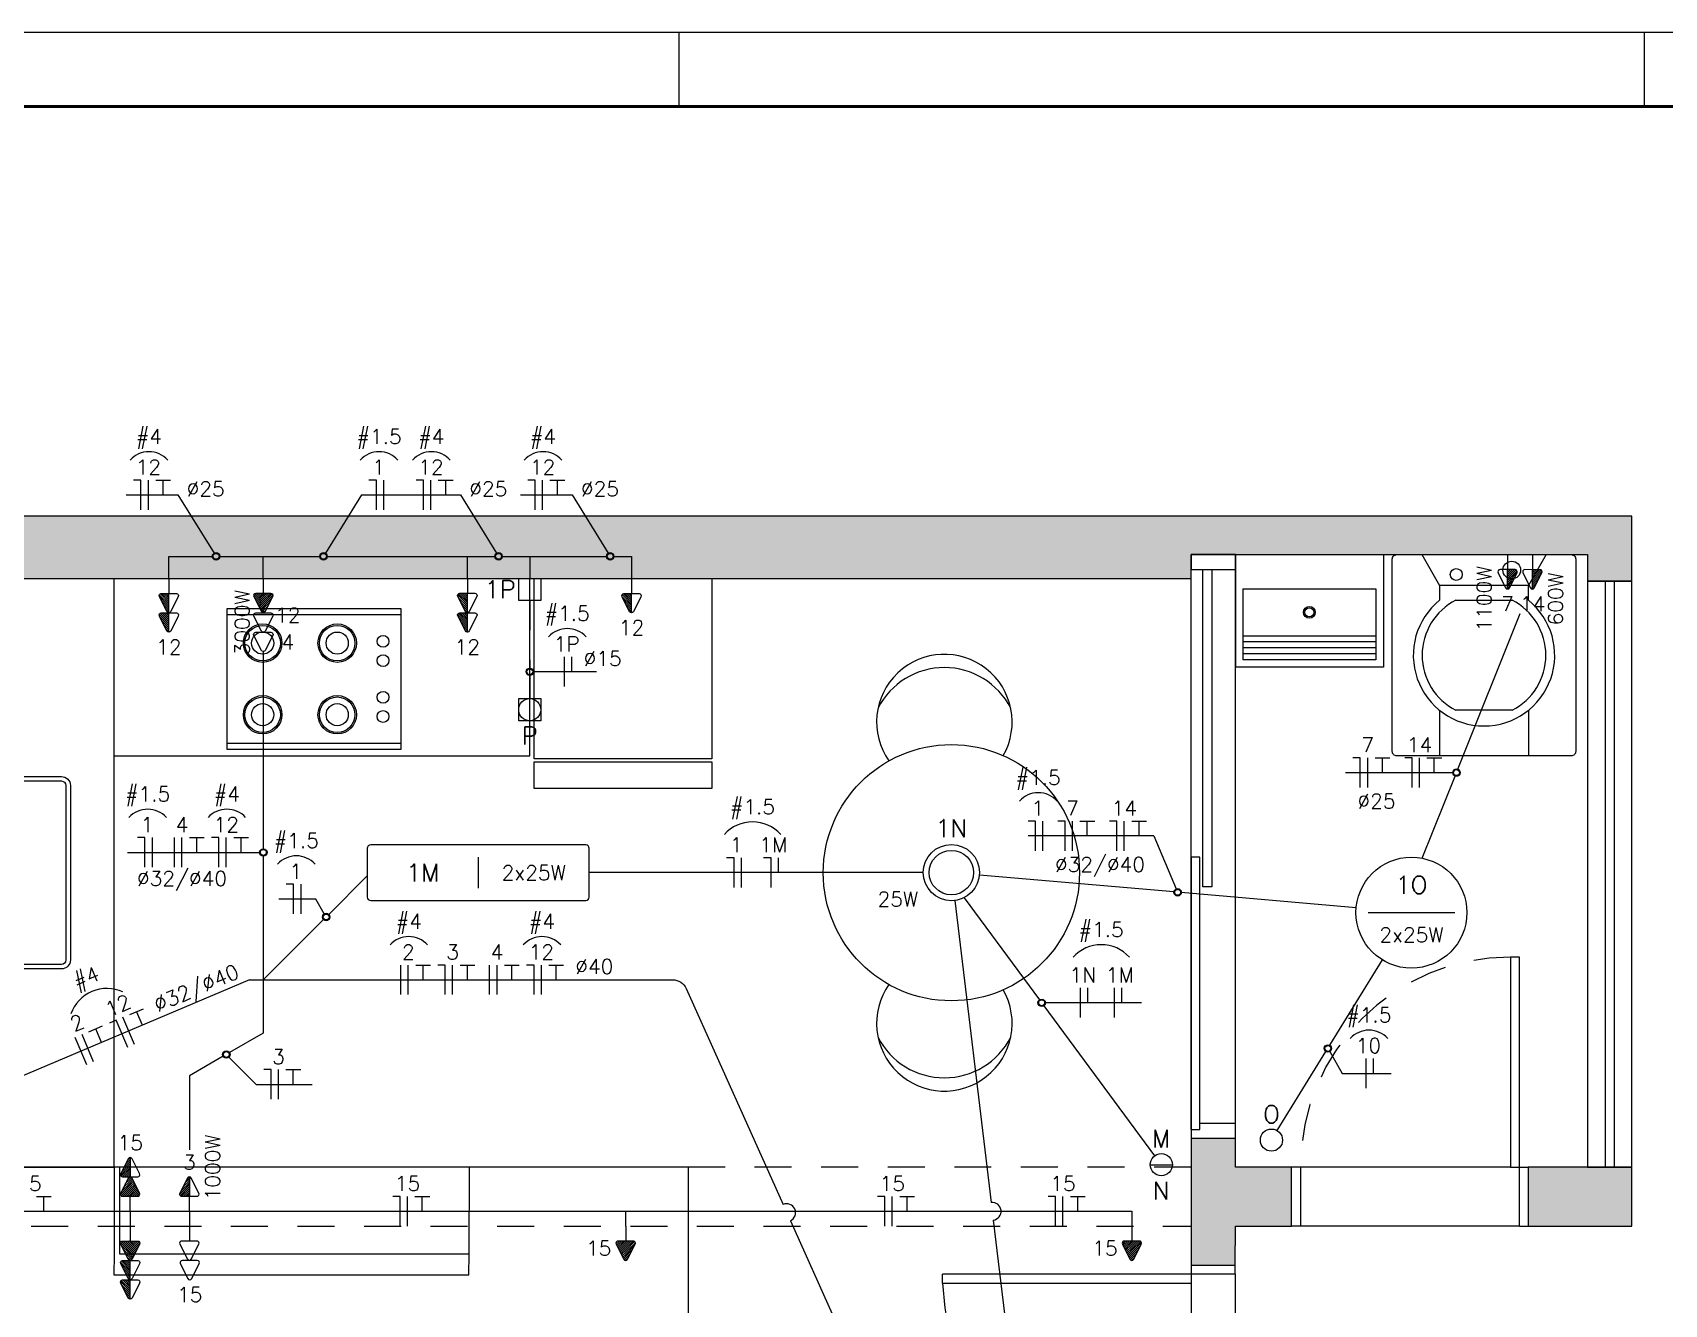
# Model space of a CAD drawing. Extents: x 0 to 175, y -16 to 63.
# Drawn here: x 55 to 60.52, y 46.08 to 50.38 of the extents above; entities that cross this region are included whole.
import ezdxf
from ezdxf.enums import TextEntityAlignment as Align

# ---------------------------------------------------------------- set-up
doc = ezdxf.new("R2010")
doc.units = 0
doc.header["$LTSCALE"] = 0.5
doc.header["$MEASUREMENT"] = 0
for name, pattern in [('HIDDEN', [0.375, 0.25, -0.125]), ('HIDDEN2', [0.1875, 0.125, -0.0625]), ('HIDOT', [0.5, 0.25, -0.125, 0, -0.125])]:
    doc.linetypes.add(name, pattern=pattern)
doc.layers.get('0').update_dxf_attribs({"linetype": 'CONTINUOUS'})
doc.layers.add('ARQ - HATCH 01', color=172, linetype='CONTINUOUS', transparency=0.6)
for name, color, linetype, lineweight in [('ARQ - JAN01', 2, 'CONTINUOUS', 20), ('ARQ - PAR01', 172, 'CONTINUOUS', 30), ('COT01', 1, 'CONTINUOUS', 9), ('ELE01 - ELETROD', 40, 'CONTINUOUS', 20), ('ELE01 - ELETRODUTO EMBUTIDO', 40, 'HIDDEN2', 30), ('ELE01 - INTER', 100, 'CONTINUOUS', 15), ('ELE01 - INTER TXT', 100, 'CONTINUOUS', 9), ('ELE01 - LAMP', 50, 'CONTINUOUS', 20), ('ELE01 - LAMP TXT', 100, 'CONTINUOUS', 15), ('ELE01 - TOM 127V', 130, 'CONTINUOUS', 15), ('ELE01 - TOM 127V TXT', 130, 'CONTINUOUS', 15), ('ELE01 - TOM 220V TXT', 242, 'CONTINUOUS', 15), ('ELE03 - CIRCUITOS', 2, 'CONTINUOUS', 5), ('ELE03 - FASE', 242, 'CONTINUOUS', 20), ('ELE03 - NEUTRO', 141, 'CONTINUOUS', 20), ('ELE03 - RETORNO', 173, 'CONTINUOUS', 20), ('ELE03 - TERRA', 112, 'CONTINUOUS', 20), ('Simbologia', 122, 'CONTINUOUS', 20), ('TXT02', 2, 'CONTINUOUS', 20)]:
    doc.layers.add(name, color=color, linetype=linetype, lineweight=lineweight)
for name, color, linetype, lineweight, transparency in [('ARQ - PISO TRANSPARENTE', 121, 'CONTINUOUS', 9, 0.9), ('ARQ - POR01 TRANSPARENTE', 20, 'CONTINUOUS', 9, 0.45), ('ARQ01', 144, 'CONTINUOUS', 9, 0.5)]:
    doc.layers.add(name, color=color, linetype=linetype, lineweight=lineweight, transparency=transparency)
doc.layers.add('MARGEM', color=1, linetype='CONTINUOUS')
doc.styles.add('ROMANS', font='romans.shx')
doc.styles.get("Standard").update_dxf_attribs({"font": 'romans.shx'})

# ---------------------------------------------------------------- blocks, each defined once
blk = doc.blocks.new('MAR-A1')
at = {"layer": 'MARGEM', "color": 2, "lineweight": 20}
for p, q in [((-62.1, 58.4), (-62.1, 57.4)), ((-49.05, 58.4), (-49.05, 57.4))]:
    blk.add_line(p, q, dxfattribs=at)
blk.add_lwpolyline([(-83.1, 58.4), (-83.1, -1), (1, -1), (1, 58.4)], close=True, dxfattribs=at)
at = {"layer": 'MARGEM', "color": 6, "lineweight": 50}
blk.add_lwpolyline([(-80.6, 0), (0, 0), (0, 57.4), (-80.6, 57.4)], close=True, dxfattribs=at)
blk = doc.blocks.new('cuba')
for p, q in [((2011.1017, 1359.4585), (2010.7617, 1359.4585)), ((2010.7317, 1359.4285), (2010.7317, 1358.8385)), ((2010.7467, 1359.4285), (2010.7467, 1358.8385)), ((2011.1017, 1359.4435), (2010.7617, 1359.4435)), ((2011.1167, 1359.1434), (2011.1167, 1359.4284)), ((2011.1317, 1359.1434), (2011.1317, 1359.4284)), ((2011.1983, 1359.1434), (2011.0651, 1359.1434)), ((2011.1983, 1359.1234), (2011.0651, 1359.1234)), ((2011.1167, 1358.8385), (2011.1167, 1359.1234)), ((2011.1317, 1358.8385), (2011.1317, 1359.1234)), ((2010.7617, 1358.8235), (2011.1017, 1358.8235)), ((2010.7617, 1358.8085), (2011.1017, 1358.8085))]:
    blk.add_line(p, q)
for centre, radius in [((2010.9317, 1359.1335), 0.0305), ((2010.9317, 1359.1335), 0.0229), ((2011.0483, 1359.1334), 0.0195)]:
    blk.add_circle(centre, radius)
for centre, radius, start, end in [((2010.7617, 1359.4285), 0.03, 90, 180), ((2011.1017, 1359.4285), 0.03, 359.9651, 90), ((2010.7617, 1359.4285), 0.015, 90, 180), ((2011.1017, 1359.4285), 0.015, 359.9651, 90), ((2011.1983, 1359.1334), 0.01, 270, 90), ((2010.7617, 1358.8385), 0.03, 180, 270), ((2010.7617, 1358.8385), 0.015, 180, 270), ((2011.1017, 1358.8385), 0.03, 270, 0), ((2011.1017, 1358.8385), 0.015, 270, 0)]:
    blk.add_arc(centre, radius, start, end)
blk = doc.blocks.new('*U311')
at = {"layer": 'ARQ - HATCH 01'}
h = blk.add_hatch(color=256, dxfattribs=at)
h.dxf.hatch_style = 1
h.paths.add_polyline_path([(2.5318, 5.7897), (2.4, 5.7898), (2.4, 5.98), (2.2, 5.98), (2.2, 5.79), (2.1029, 5.79), (2.1029, 5.64), (2.5318, 5.64)])
h.paths.add_polyline_path([(2.4, 7.13), (2.2, 7.13), (2.2, 6.78), (2.4, 6.78)])
h.paths.add_polyline_path([(12.15, 0.9882), (12.15, 5.78), (3.4321, 5.7898), (3.4321, 5.64), (12, 5.64), (12, 1.1354), (11.3067, 1.1354), (11.3067, 0.9854), (12, 0.9882)])
h.paths.add_polyline_path([(9.47, 4.76), (8.5397, 4.76), (8.5397, 4.63), (9.24, 4.63), (9.24, 1.14), (8.94, 1.14), (8.94, 0.9882), (9.9263, 0.9882), (9.9267, 1.1354), (9.47, 1.1354)], flags=17)
h.paths.add_polyline_path([(7.7, 4.63), (7.7397, 4.63), (7.7397, 4.76), (7.57, 4.76), (7.57, 0.15), (7.02, 0.15), (7.02, 0), (7.72, 0), (7.72, 0.9882), (7.95, 0.9882), (7.95, 1.14), (7.7, 1.14)])
h.paths.add_polyline_path([(5.06, 1.27), (4.2401, 1.27), (4.2401, 1.0727), (4.93, 1.0727), (4.93, 0), (5.64, 0), (5.64, 0.15), (5.06, 0.15)])
h.paths.add_polyline_path([(0.21, 5.64), (0.13, 5.64), (0.13, 6.98), (0.22, 6.98), (0.22, 7.13), (0, 7.13), (0, 1.0727), (0.71, 1.0727), (0.71, 1.27), (0.21, 1.27)])
h.paths.add_polyline_path([(3.08, 1.27), (2.4143, 1.27), (2.2, 1.27), (1.7, 1.27), (1.7, 1.0727), (3.08, 1.0747)])
h.paths.add_polyline_path([(5.06, 4.8377), (4.9353, 4.8377), (4.9353, 4.1977), (5.06, 4.1977)], flags=17)
for p, q in [((0.13, 6.29), (0.51, 6.29)), ((0.51, 6.29), (0.51, 5.79)), ((0.245, 5.815), (0.245, 6.265)), ((0.245, 6.265), (0.485, 6.265)), ((0.405, 6.265), (0.405, 5.815)), ((0.425, 6.265), (0.425, 5.815)), ((0.445, 6.265), (0.445, 5.815)), ((0.465, 6.265), (0.465, 5.815)), ((0.485, 6.265), (0.485, 5.815)), ((0.245, 5.815), (0.485, 5.815)), ((0.13, 5.79), (0.51, 5.79))]:
    blk.add_line(p, q)
blk.add_lwpolyline([(0.145, 6.9402), (0.795, 6.9402, -0.414214), (0.81, 6.9252), (0.81, 6.3352, -0.414214), (0.795, 6.3202), (0.145, 6.3202, -0.414214), (0.13, 6.3352), (0.13, 6.9252, -0.414214)], format="xyb", close=True)
for points in [[(0.13, 6.8402), (0.2339, 6.7802)], [(0.2339, 6.7802), (0.2339, 6.4802)], [(0.2839, 6.7802), (0.2839, 6.7802), (0.2339, 6.7802)], [(0.6561, 6.7802), (0.81, 6.7802)], [(0.2839, 6.535), (0.2839, 6.7254)], [(0.6561, 6.7254), (0.6561, 6.535)], [(0.13, 6.4202), (0.2339, 6.4802)], [(0.2339, 6.4802), (0.2839, 6.4802)], [(0.6561, 6.4802), (0.81, 6.4802)], [(0.81, 2), (0.81, 3.405), (0.21, 3.405)], [(2.4943, 3.2), (2.1993, 3.2018)], [(0.333, 2.9702), (0.333, 2.3811)], [(0.767, 2.3811), (0.767, 2.9702)], [(0.21, 1.27), (2.2, 1.27), (2.2, 2), (0.21, 2)]]:
    blk.add_lwpolyline(points)
at = {"linetype": 'HIDDEN'}
for points in [[(2.1993, 3.94), (2.1993, 5.64)], [(2.3993, 1.27), (2.3993, 5.64)]]:
    blk.add_lwpolyline(points, dxfattribs=at)
for points in [[(0.8198, 4.02), (0.8198, 3.42), (0.2107, 3.42), (0.2107, 4.02)], [(0.8298, 4.02), (0.9207, 4.02), (0.9207, 3.42), (0.8298, 3.42)], [(2.1993, 3.94), (2.7643, 3.94), (2.7643, 1.27), (2.1993, 1.27)], [(2.4943, 2.02), (2.2, 2.02), (2.2, 2), (2.4943, 2), (2.5643, 1.9996), (2.5643, 3.1996), (2.4943, 3.2)], [(0.313, 2.3811), (0.787, 2.3811), (0.787, 2.9702), (0.313, 2.9702)]]:
    blk.add_lwpolyline(points, close=True)
for centre, radius in [((0.182, 6.7241), 0.03), ((0.197, 6.5363), 0.02), ((0.325, 6.04), 0.02), ((0.325, 6.04), 0.015), ((1.205, 4.83), 0.433), ((0.423, 2.9092), 0.02), ((0.488, 2.9092), 0.02), ((0.612, 2.9092), 0.02), ((0.677, 2.9092), 0.02), ((0.429, 2.7542), 0.065), ((0.429, 2.7542), 0.06), ((0.671, 2.7542), 0.065), ((0.671, 2.7542), 0.06), ((0.429, 2.7542), 0.0375), ((0.671, 2.7542), 0.0375), ((0.429, 2.5021), 0.065), ((0.429, 2.5021), 0.06), ((0.429, 2.5021), 0.0375), ((0.671, 2.5021), 0.065), ((0.671, 2.5021), 0.06), ((0.671, 2.5021), 0.0375)]:
    blk.add_circle(centre, radius)
for centre, radius, start, end in [((0.47, 6.6302), 0.239, 218.8729, 141.1271), ((0.47, 6.6302), 0.209, 27.0905, 152.9095), ((0.47, 6.6302), 0.209, 207.0905, 332.9095), ((0.6959, 4.8064), 0.229, 60.3455, 304.9569), ((0.7634, 4.8064), 0.2517, 117.064, 242.936), ((1.7141, 4.8064), 0.229, 235.0431, 119.6545), ((1.6466, 4.8064), 0.2517, 297.064, 62.936)]:
    blk.add_arc(centre, radius, start, end)
at = {"layer": 'ARQ - JAN01'}
blk.add_lwpolyline([(2.2, 6.98), (2.2, 7.13), (0.22, 7.13), (0.22, 6.98)], close=True, dxfattribs=at)
for points in [[(0.22, 7.07), (2.2, 7.07)], [(0.22, 7.04), (2.2, 7.04)]]:
    blk.add_lwpolyline(points, dxfattribs=at)
at = {"layer": 'ARQ - PAR01', "lineweight": 20}
for points in [[(0.21, 5.64), (0.13, 5.64), (0.13, 6.98), (0.22, 6.98), (0.22, 7.13), (0, 7.13), (0, 1.0727), (0.71, 1.0727), (0.71, 1.27), (0.21, 1.27)], [(2.5318, 5.7897), (2.4, 5.7898), (2.4, 5.98), (2.2, 5.98), (2.2, 5.79), (2.1029, 5.79), (2.1029, 5.64), (2.5318, 5.64)]]:
    blk.add_lwpolyline(points, close=True, dxfattribs=at)
blk.add_lwpolyline([(2.4, 7.13), (2.2, 7.13), (2.2, 6.78), (2.4, 6.78), (2.4, 7.13)], dxfattribs=at)
at = {"layer": 'ARQ - PISO TRANSPARENTE'}
for p, q in [((2.4, 6.75), (2.4, 6.01)), ((2.2, 6.72), (2.2, 6.01)), ((2.0529, 5.79), (0.18, 5.79)), ((2.5619, 5.7896), (3.4019, 5.7896)), ((2.0729, 5.64), (0.21, 5.64)), ((2.5618, 5.64), (3.4019, 5.64))]:
    blk.add_line(p, q, dxfattribs=at)
at = {"layer": 'ARQ - POR01 TRANSPARENTE'}
for p, q in [((2.4, 6.75), (1.49, 6.75)), ((1.49, 6.75), (1.49, 6.72)), ((2.2, 6.72), (2.2, 6.78)), ((2.4, 6.75), (2.4, 6.78)), ((1.49, 6.72), (2.2, 6.72)), ((2.2, 6.01), (2.2, 5.98)), ((2.2, 6.01), (2.4, 6.01)), ((2.4, 6.01), (2.4, 5.98)), ((0.18, 5.79), (0.13, 5.79)), ((0.13, 5.79), (0.13, 5.64)), ((0.18, 5.64), (0.18, 5.79)), ((2.1029, 5.79), (2.0529, 5.79)), ((2.0529, 5.79), (2.0529, 5.67)), ((2.5619, 5.7896), (2.5318, 5.7897)), ((2.5619, 5.7896), (2.5623, 4.8)), ((0.18, 5.71), (1.2529, 5.71)), ((1.2529, 5.71), (1.2529, 5.68)), ((0.13, 5.64), (0.18, 5.64)), ((1.2529, 5.68), (0.18, 5.68)), ((2.0729, 5.67), (1.1529, 5.67)), ((1.1529, 5.67), (1.1529, 5.64)), ((1.1529, 5.64), (2.1029, 5.64)), ((2.0729, 5.64), (2.0729, 5.67)), ((2.0729, 5.64), (2.0729, 5.64)), ((2.5318, 5.64), (2.5918, 5.64)), ((2.5923, 4.8), (2.5918, 5.64)), ((2.5923, 4.8), (2.5623, 4.8))]:
    blk.add_line(p, q, dxfattribs=at)
at = {"layer": 'ARQ - POR01 TRANSPARENTE', "linetype": 'HIDDEN', "lineweight": 9}
for centre, radius, start, end in [((2.2, 6.72), 0.71, 180, 270), ((2.5618, 5.64), 0.8402, 272.0815, 360)]:
    blk.add_arc(centre, radius, start, end, dxfattribs=at)
at = {"xscale": -1, "rotation": 90}
blk.add_blockref('cuba', (1360.3385, 2012.584), dxfattribs=at)
blk = doc.blocks.new('*U145')
at = {"lineweight": 9}
h = blk.add_hatch(dxfattribs=at)
h.set_pattern_fill('ANSI31', color=256, scale=0.075, angle=-90)
h.paths.add_polyline_path([(0, -0.232, -0.284079), (-0.013, -0.224), (-0.064, -0.123, -0.557537), (-0.051, -0.101), (0, -0.101)])
blk.add_line((0, -0.232), (0, -0.101))
blk.add_lwpolyline([(0, 0), (0, -0.101)])
blk.add_lwpolyline([(0.064, -0.123), (0.013, -0.224, -0.618034), (-0.013, -0.224), (-0.064, -0.123, -0.557537), (-0.051, -0.101), (0.051, -0.101, -0.557537)], format="xyb", close=True)
blk = doc.blocks.new('*U169')
blk.add_lwpolyline([(0.064, -0.123), (0.013, -0.224, -0.618034), (-0.013, -0.224), (-0.064, -0.123, -0.557537), (-0.051, -0.101), (0.051, -0.101, -0.557537)], format="xyb", close=True)
blk = doc.blocks.new('*U147')
at = {"lineweight": 9}
h = blk.add_hatch(dxfattribs=at)
h.set_pattern_fill('ANSI31', color=256, scale=0.075, angle=-90)
h.paths.add_polyline_path([(0, -0.232, -0.284079), (-0.013, -0.224), (-0.064, -0.123, -0.557537), (-0.051, -0.101), (0, -0.101)])
blk.add_line((0, -0.232), (0, -0.101))
blk.add_lwpolyline([(0.064, -0.123), (0.013, -0.224, -0.618034), (-0.013, -0.224), (-0.064, -0.123, -0.557537), (-0.051, -0.101), (0.051, -0.101, -0.557537)], format="xyb", close=True)
blk = doc.blocks.new('*U170')
blk.add_lwpolyline([(0.064, -0.123), (0.013, -0.224, -0.618034), (-0.013, -0.224), (-0.064, -0.123, -0.557537), (-0.051, -0.101), (0.051, -0.101, -0.557537)], format="xyb", close=True)
blk = doc.blocks.new('*U150')
at = {"lineweight": 9}
h = blk.add_hatch(dxfattribs=at)
h.set_pattern_fill('ANSI31', color=256, scale=0.075, angle=-90)
h.paths.add_polyline_path([(0, -0.232, -0.284079), (-0.013, -0.224), (-0.064, -0.123, -0.557537), (-0.051, -0.101), (0, -0.101)])
blk.add_line((0, -0.232), (0, -0.101))
blk.add_lwpolyline([(0.064, -0.123), (0.013, -0.224, -0.618034), (-0.013, -0.224), (-0.064, -0.123, -0.557537), (-0.051, -0.101), (0.051, -0.101, -0.557537)], format="xyb", close=True)
blk = doc.blocks.new('*U181')
at = {"lineweight": 9}
h = blk.add_hatch(dxfattribs=at)
h.set_pattern_fill('ANSI31', color=256, scale=0.075, angle=-90)
h.paths.add_polyline_path([(0, -0.232, -0.284079), (-0.013, -0.224), (-0.064, -0.123, -0.557537), (-0.051, -0.101), (0, -0.101)])
blk.add_line((0, -0.232), (0, -0.101))
blk.add_lwpolyline([(0.064, -0.123), (0.013, -0.224, -0.618034), (-0.013, -0.224), (-0.064, -0.123, -0.557537), (-0.051, -0.101), (0.051, -0.101, -0.557537)], format="xyb", close=True)
blk = doc.blocks.new('*U142')
at = {"lineweight": 9}
h = blk.add_hatch(dxfattribs=at)
h.set_pattern_fill('ANSI31', color=256, scale=0.075)
h.paths.add_polyline_path([(0.232, 0, -0.284079), (0.224, -0.013), (0.123, -0.064, -0.557537), (0.101, -0.051), (0.101, 0)])
blk.add_line((0.232, 0), (0.101, 0))
blk.add_lwpolyline([(0, 0), (0.101, 0)])
blk.add_lwpolyline([(0.123, 0.064), (0.224, 0.013, -0.618034), (0.224, -0.013), (0.123, -0.064, -0.557537), (0.101, -0.051), (0.101, 0.051, -0.557537)], format="xyb", close=True)
blk = doc.blocks.new('*U149')
at = {"lineweight": 9}
h = blk.add_hatch(dxfattribs=at)
h.set_pattern_fill('ANSI31', color=256, scale=0.075, angle=-90)
h.paths.add_polyline_path([(0, -0.232, -0.284079), (-0.013, -0.224), (-0.064, -0.123, -0.557537), (-0.051, -0.101), (0, -0.101)])
h = blk.add_hatch(dxfattribs=at)
h.set_pattern_fill('ANSI31', color=256, scale=0.075, angle=-90)
h.paths.add_polyline_path([(0, -0.232, 0.284079), (0.013, -0.224), (0.064, -0.123, 0.557537), (0.051, -0.101), (0, -0.101)])
blk.add_lwpolyline([(0, 0), (0, -0.101)])
blk.add_lwpolyline([(0.064, -0.123), (0.013, -0.224, -0.618034), (-0.013, -0.224), (-0.064, -0.123, -0.557537), (-0.051, -0.101), (0.051, -0.101, -0.557537)], format="xyb", close=True)
blk = doc.blocks.new('*U163')
at = {"lineweight": 9}
h = blk.add_hatch(dxfattribs=at)
h.set_pattern_fill('ANSI31', color=256, scale=0.075)
h.paths.add_polyline_path([(0.232, 0, -0.284079), (0.224, -0.013), (0.123, -0.064, -0.557537), (0.101, -0.051), (0.101, 0)])
blk.add_line((0.232, 0), (0.101, 0))
blk.add_lwpolyline([(0, 0), (0.101, 0)])
blk.add_lwpolyline([(0.123, 0.064), (0.224, 0.013, -0.618034), (0.224, -0.013), (0.123, -0.064, -0.557537), (0.101, -0.051), (0.101, 0.051, -0.557537)], format="xyb", close=True)
blk = doc.blocks.new('*U177')
at = {"lineweight": 9}
h = blk.add_hatch(dxfattribs=at)
h.set_pattern_fill('ANSI31', color=256, scale=0.075)
h.paths.add_polyline_path([(0.232, 0, 0.284079), (0.224, 0.013), (0.123, 0.064, 0.557537), (0.101, 0.051), (0.101, 0)])
h = blk.add_hatch(dxfattribs=at)
h.set_pattern_fill('ANSI31', color=256, scale=0.075)
h.paths.add_polyline_path([(0.232, 0, -0.284079), (0.224, -0.013), (0.123, -0.064, -0.557537), (0.101, -0.051), (0.101, 0)])
blk.add_lwpolyline([(0, 0), (0.101, 0)])
blk.add_lwpolyline([(0.123, 0.064), (0.224, 0.013, -0.618034), (0.224, -0.013), (0.123, -0.064, -0.557537), (0.101, -0.051), (0.101, 0.051, -0.557537)], format="xyb", close=True)
blk = doc.blocks.new('*U228')
at = {"lineweight": 9}
h = blk.add_hatch(dxfattribs=at)
h.set_pattern_fill('ANSI31', color=256, scale=0.075)
h.paths.add_polyline_path([(0.232, 0, -0.284079), (0.224, -0.013), (0.123, -0.064, -0.557537), (0.101, -0.051), (0.101, 0)])
blk.add_line((0.232, 0), (0.101, 0))
blk.add_lwpolyline([(0.123, 0.064), (0.224, 0.013, -0.618034), (0.224, -0.013), (0.123, -0.064, -0.557537), (0.101, -0.051), (0.101, 0.051, -0.557537)], format="xyb", close=True)
blk = doc.blocks.new('*U180')
at = {"lineweight": 9}
h = blk.add_hatch(dxfattribs=at)
h.set_pattern_fill('ANSI31', color=256, scale=0.075, angle=-90)
h.paths.add_polyline_path([(0, -0.232, -0.284079), (-0.013, -0.224), (-0.064, -0.123, -0.557537), (-0.051, -0.101), (0, -0.101)])
h = blk.add_hatch(dxfattribs=at)
h.set_pattern_fill('ANSI31', color=256, scale=0.075, angle=-90)
h.paths.add_polyline_path([(0, -0.232, 0.284079), (0.013, -0.224), (0.064, -0.123, 0.557537), (0.051, -0.101), (0, -0.101)])
blk.add_lwpolyline([(0, 0), (0, -0.101)])
blk.add_lwpolyline([(0.064, -0.123), (0.013, -0.224, -0.618034), (-0.013, -0.224), (-0.064, -0.123, -0.557537), (-0.051, -0.101), (0.051, -0.101, -0.557537)], format="xyb", close=True)
blk = doc.blocks.new('*U151')
blk.add_lwpolyline([(0.064, -0.123), (0.013, -0.224, -0.618034), (-0.013, -0.224), (-0.064, -0.123, -0.557537), (-0.051, -0.101), (0.051, -0.101, -0.557537)], format="xyb", close=True)
blk = doc.blocks.new('*U152')
blk.add_lwpolyline([(0, 0), (0, -0.101)])
blk.add_lwpolyline([(0.064, -0.123), (0.013, -0.224, -0.618034), (-0.013, -0.224), (-0.064, -0.123, -0.557537), (-0.051, -0.101), (0.051, -0.101, -0.557537)], format="xyb", close=True)
blk = doc.blocks.new('*U29')
at = {"layer": 'ELE01 - LAMP'}
blk.add_line((-0.195, 0), (0.195, 0), dxfattribs=at)
blk.add_circle((0, 0), 0.25, dxfattribs=at)
at = {"layer": 'ELE01 - LAMP TXT', "style": 'ROMANS'}
for tag, height, p in [('X', 0.1, (0, 0.125)), ('Y', 0.075, (0, -0.1))]:
    blk.add_attdef(tag, text='', height=height, dxfattribs=at).set_placement(p, align=Align.MIDDLE)
blk = doc.blocks.new('Fio-TERRA')
at = {"layer": 'ELE03 - TERRA'}
for p, q in [((-0.1, 0.2), (0.1, 0.2)), ((0, 0), (0, 0.2))]:
    blk.add_line(p, q, dxfattribs=at)
blk = doc.blocks.new('Fio-FASE')
at = {"layer": 'ELE03 - FASE'}
blk.add_line((0, -0.2), (0, 0.2), dxfattribs=at)
blk = doc.blocks.new('Fio-NEUTRO')
at = {"layer": 'ELE03 - NEUTRO'}
for p, q in [((0, 0.2), (0.1, 0.2)), ((0, -0.2), (0, 0.2))]:
    blk.add_line(p, q, dxfattribs=at)
blk = doc.blocks.new('Fio-RETORNO')
at = {"layer": 'ELE03 - RETORNO'}
blk.add_line((0, 0), (0, 0.2), dxfattribs=at)

msp = doc.modelspace()

# ---------------------------------------------------------------- linework, layer by layer
at = {"layer": 'ELE01 - ELETROD'}
for points in [[(55.4612, 48.5305), (55.4612, 48.6055), (55.6083, 48.6055)], [(55.6333, 48.6055), (55.9714, 48.6055)], [(55.7805, 48.5305), (55.7805, 48.6055)], [(55.9964, 48.6055), (56.5632, 48.6055)], [(56.4702, 48.5312), (56.4702, 48.6055)], [(56.5882, 48.6055), (56.9405, 48.6055)], [(56.9655, 48.6055), (57.025, 48.6055), (57.025, 48.5312)], [(59.8178, 47.8862), (60.0286, 48.4119)], [(55.7805, 48.2833), (55.7805, 47.6173)], [(59.6972, 47.5852), (59.8085, 47.863)], [(55.7805, 47.5923), (55.7805, 47.1742)], [(56.0018, 47.3954), (56.1321, 47.5258)], [(58.0111, 47.5366), (56.8821, 47.5366)], [(58.8583, 47.4711), (58.2008, 47.5283)], [(58.1175, 47.4422), (58.2407, 46.4217)], [(58.149, 47.4518), (58.4038, 47.1067)], [(59.4743, 47.4175), (58.8832, 47.4689)], [(55.7805, 47.1742), (55.9841, 47.3778)], [(59.3852, 46.953), (59.5628, 47.2415)], [(55.7343, 47.1742), (55.7343, 47.1742), (54.8284, 46.7912)], [(55.7805, 47.1742), (55.7805, 46.994), (55.6664, 46.9281)], [(58.4186, 47.0866), (58.7931, 46.5796)], [(55.6448, 46.9156), (55.5306, 46.8497), (55.5306, 46.5997)], [(59.2076, 46.6644), (59.3721, 46.9317)], [(54.7461, 46.3919), (58.7161, 46.3919)], [(55.3306, 46.3919), (55.3306, 46.3419)], [(55.5306, 46.3919), (55.5306, 46.3419)], [(57.0053, 46.3419), (57.0053, 46.3919)], [(58.7161, 46.3919), (58.7161, 46.3419)], [(57.562, 46.3599), (58.1014, 45.1577)], [(58.2478, 46.3621), (58.3209, 45.7568)]]:
    msp.add_lwpolyline(points, dxfattribs=at)
at = {"layer": 'ELE01 - ELETROD', "linetype": 'HIDOT'}
msp.add_lwpolyline([(56.6811, 48.6055), (56.6811, 48.5312)], dxfattribs=at)
at = {"layer": 'ELE01 - ELETROD'}
msp.add_lwpolyline([(55.7343, 47.1742), (57.1643, 47.1742, -0.29259), (57.2097, 47.1451), (57.5375, 46.4146)], format="xyb", dxfattribs=at)
for centre, start, end in [((57.5497, 46.3873), 294.1635, 114.1635), ((58.2442, 46.3919), 276.8803, 96.8803)]:
    msp.add_arc(centre, 0.03, start, end, dxfattribs=at)
at = {"layer": 'ELE01 - ELETRODUTO EMBUTIDO', "ltscale": 1.5}
for points in [[(56.6811, 48.4562), (56.6811, 48.2279)], [(56.6811, 48.2029), (56.6811, 48.1246)]]:
    msp.add_lwpolyline(points, dxfattribs=at)
at = {"layer": 'ELE01 - INTER'}
msp.add_line((58.7779, 46.5494), (58.8529, 46.5494), dxfattribs=at)
msp.add_lwpolyline([(56.7186, 48.1246), (56.7186, 48.0496), (56.6436, 48.0496), (56.6436, 48.1246)], close=True, dxfattribs=at)
for centre in [(56.6811, 48.0871), (59.1879, 46.6324), (58.8154, 46.5494)]:
    msp.add_circle(centre, 0.0375, dxfattribs=at)
at = {"layer": 'ELE01 - LAMP'}
msp.add_line((56.5071, 47.5887), (56.5071, 47.4837), dxfattribs=at)
msp.add_lwpolyline([(56.7186, 48.5312), (56.7186, 48.4562), (56.6436, 48.4562), (56.6436, 48.5312)], close=True, dxfattribs=at)
msp.add_lwpolyline([(56.1434, 47.4425), (56.8709, 47.4425, 0.414214), (56.8821, 47.4537), (56.8821, 47.6187, 0.414214), (56.8709, 47.63), (56.1434, 47.63, 0.414214), (56.1321, 47.6187), (56.1321, 47.4537, 0.414214)], format="xyb", close=True, dxfattribs=at)
for radius in [0.095, 0.075]:
    msp.add_circle((58.1061, 47.5366), radius, dxfattribs=at)
at = {"layer": 'ELE03 - CIRCUITOS'}
for p, q in [((59.4382, 47.8746), (59.8007, 47.8746)), ((58.7905, 47.6604), (58.3655, 47.6604))]:
    msp.add_line(p, q, dxfattribs=at)
for points in [[(55.3171, 48.8132), (55.4921, 48.8132)], [(55.4921, 48.8132), (55.6143, 48.6162)], [(56.1126, 48.8132), (55.9904, 48.6162)], [(56.1126, 48.8132), (56.4469, 48.8132)], [(56.4469, 48.8132), (56.5691, 48.6162)], [(56.6493, 48.8132), (56.8243, 48.8132)], [(56.8243, 48.8132), (56.9465, 48.6162)], [(56.9061, 48.2154), (56.6936, 48.2154)], [(58.7905, 47.6604), (58.8659, 47.4815)], [(55.322, 47.6048), (55.768, 47.6048)], [(55.9867, 47.3974), (55.958, 47.4471), (55.833, 47.4471)], [(58.7485, 47.0967), (58.4237, 47.0967)], [(55.6644, 46.913), (55.7568, 46.8206), (55.9462, 46.8206)], [(59.3849, 46.9315), (59.4274, 46.8579), (59.5927, 46.8579)]]:
    msp.add_lwpolyline(points, dxfattribs=at)
for centre, radius in [((55.6208, 48.6055), 0.0125), ((55.6208, 48.6055), 0.01), ((55.9839, 48.6055), 0.0125), ((55.9839, 48.6055), 0.01), ((56.5757, 48.6055), 0.0125), ((56.5757, 48.6055), 0.01), ((56.953, 48.6055), 0.0125), ((56.953, 48.6055), 0.01), ((56.6811, 48.2154), 0.0125), ((56.6811, 48.2154), 0.01), ((59.8132, 47.8746), 0.0125), ((59.8132, 47.8746), 0.01), ((55.7805, 47.6048), 0.0125), ((55.7805, 47.6048), 0.01), ((58.8708, 47.47), 0.0125), ((58.8708, 47.47), 0.01), ((55.993, 47.3866), 0.0125), ((55.993, 47.3866), 0.01), ((58.4112, 47.0967), 0.0125), ((58.4112, 47.0967), 0.01), ((55.6556, 46.9218), 0.0125), ((59.3787, 46.9423), 0.0125), ((59.3787, 46.9423), 0.01), ((55.6556, 46.9218), 0.01)]:
    msp.add_circle(centre, radius, dxfattribs=at)
at = {"layer": 'Simbologia'}
for centre, radius, start, end in [((55.3939, 48.8737), 0.0856, 42.1711, 137.8289), ((56.1718, 48.8737), 0.0856, 42.1711, 137.8289), ((56.3487, 48.8737), 0.0856, 42.1711, 137.8289), ((56.7261, 48.8737), 0.0856, 42.1711, 137.8289), ((56.8079, 48.2759), 0.0856, 42.1711, 137.8289), ((58.3997, 47.7209), 0.0856, 42.1711, 137.8289), ((55.3897, 47.6653), 0.0856, 42.1711, 137.8289), ((55.6573, 47.6653), 0.0856, 42.1711, 137.8289), ((57.4341, 47.5793), 0.1285, 42.1711, 137.8289), ((55.8922, 47.5076), 0.0856, 42.1711, 137.8289), ((56.2723, 47.2347), 0.0856, 42.1711, 137.8289), ((56.7223, 47.2347), 0.0856, 42.1711, 137.8289), ((58.6127, 47.1644), 0.1285, 42.1711, 137.8289), ((55.2515, 47.0165), 0.1285, 65.0862, 160.7441), ((59.5175, 46.9184), 0.0856, 42.1711, 137.8289)]:
    msp.add_arc(centre, radius, start, end, dxfattribs=at)

# ---------------------------------------------------------------- block references
at = {"layer": 'ARQ01', "rotation": 270}
msp.add_blockref('*U311', (53.2761, 48.7412), dxfattribs=at)
at = {"layer": 'COT01', "xscale": 0.25, "yscale": 0.25, "zscale": 0.25}
msp.add_blockref('MAR-A1', (72.7098, 35.7757), dxfattribs=at)
at = {"layer": 'ELE01 - LAMP'}
ref = msp.add_blockref('*U29', (59.6611, 47.4012), dxfattribs=dict(at, xscale=0.75, yscale=0.75, zscale=0.75))
ref.add_attrib('Y', '2x25W', dxfattribs={"layer": 'ELE01 - LAMP TXT', "height": 0.05, "style": 'ROMANS'}).set_placement((59.6611, 47.3262), align=Align.MIDDLE)
ref.add_attrib('X', '1O', dxfattribs={"layer": 'ELE01 - LAMP TXT', "height": 0.06, "style": 'ROMANS'}).set_placement((59.6611, 47.495), align=Align.MIDDLE)
at = {"layer": 'ELE01 - TOM 127V'}
for name, p, xscale, yscale, zscale, rotation in [('*U142', (59.9859, 48.6112), -0.5, 0.5, 0.5, 90), ('*U145', (60.07, 48.611), -0.4999999999999999, 0.4999999999999999, 0.4999999999999999, 359.8675623589484), ('*U228', (55.3306, 46.4576), -0.5, 0.5, 0.5, 270), ('*U177', (55.3306, 46.3919), -0.5, 0.5, 0.5, 270), ('*U163', (55.5306, 46.3919), -0.5, 0.5, 0.5, 270), ('*U152', (55.5306, 46.3419), -0.5, 0.5, 0.5, 359.9999999999975), ('*U151', (55.532, 46.2763), -0.5, 0.5, 0.5, 359.9999999999975)]:
    msp.add_blockref(name, p, dxfattribs=dict(at, xscale=xscale, yscale=yscale, zscale=zscale, rotation=rotation))
at = {"layer": 'ELE01 - TOM 127V', "yscale": 0.5, "zscale": 0.5}
for name, p, xscale in [('*U145', (55.4612, 48.5309), 0.5), ('*U149', (55.7805, 48.5309), -0.5), ('*U145', (56.4702, 48.5312), 0.5), ('*U145', (57.025, 48.5305), 0.5), ('*U147', (55.4612, 48.4651), 0.5), ('*U169', (55.7805, 48.4651), 0.5), ('*U147', (56.4702, 48.4655), 0.5), ('*U180', (55.3306, 46.3419), 0.5), ('*U149', (57.0053, 46.3419), -0.5), ('*U149', (58.7161, 46.3419), -0.5), ('*U181', (55.3306, 46.2762), 0.5), ('*U150', (55.3306, 46.2104), 0.5)]:
    msp.add_blockref(name, p, dxfattribs=dict(at, xscale=xscale))
at = {"layer": 'ELE01 - TOM 220V TXT', "xscale": 0.5, "yscale": 0.5, "zscale": 0.5}
msp.add_blockref('*U170', (55.7805, 48.3994), dxfattribs=at)
at = {"layer": 'ELE03 - FASE', "yscale": 0.25, "zscale": 0.25}
for p, xscale, rotation in [((55.3921, 48.8132), -0.25, 359.9999999999999), ((56.1876, 48.8132), -0.25, 359.9999999999997), ((56.3469, 48.8132), -0.25, 359.9999999999999), ((56.7243, 48.8132), -0.25, 359.9999999999999), ((56.7987, 48.2154), -0.25, 359.9999999999997), ((58.4155, 47.6604), -0.25, 359.9999999999999), ((58.5155, 47.6604), -0.25, 359.9999999999999), ((58.6905, 47.6604), -0.25, 359.9999999999999), ((55.4055, 47.6048), -0.25, 359.9999999999997), ((55.4805, 47.6048), -0.25, 359.9999999999828), ((55.5055, 47.6048), -0.25, 359.9999999999828), ((57.3966, 47.5366), -0.25, 359.9999999999999), ((55.908, 47.4471), -0.25, 359.9999999999999), ((56.2455, 47.1742), -0.25, 359.9999999999828), ((56.2705, 47.1742), -0.25, 359.9999999999828), ((56.5455, 47.1742), -0.25, 359.9999999999828), ((56.5705, 47.1742), -0.25, 359.9999999999828), ((58.5428, 47.0967), -0.25, 359.9999999999997), ((55.3257, 47.0014), -0.25, 22.91515127625976), ((55.1875, 46.943), -0.2499999999999999, 22.91515127624265), ((55.1645, 46.9333), -0.2499999999999999, 22.91515127624265), ((59.5083, 46.8579), -0.25, 359.9999999999997)]:
    msp.add_blockref('Fio-FASE', p, dxfattribs=dict(at, xscale=xscale, rotation=rotation))
for p, xscale in [((59.5132, 47.8746), -0.25), ((59.6882, 47.8746), -0.25), ((55.6555, 47.6048), -0.25), ((56.4205, 47.1742), -0.25), ((56.7205, 47.1742), -0.25), ((58.6577, 47.0967), 0.25), ((55.8318, 46.8206), -0.25), ((56.2679, 46.3919), -0.25), ((57.9065, 46.3919), -0.25), ((58.4832, 46.3919), -0.25)]:
    msp.add_blockref('Fio-FASE', p, dxfattribs=dict(at, xscale=xscale))
at = {"layer": 'ELE03 - NEUTRO', "xscale": -0.25, "yscale": 0.25, "zscale": 0.25}
for p, rotation in [((55.3671, 48.8132), 359.9999999999999), ((56.1626, 48.8132), 359.9999999999997), ((56.3219, 48.8132), 359.9999999999999), ((56.6993, 48.8132), 359.9999999999999), ((58.3905, 47.6604), 359.9999999999999), ((58.4905, 47.6604), 359.9999999999999), ((58.6655, 47.6604), 359.9999999999999), ((55.3805, 47.6048), 359.9999999999997), ((57.3716, 47.5366), 359.9999999999999), ((57.4966, 47.5366), 359.9999999999997), ((55.883, 47.4471), 359.9999999999999), ((55.3027, 46.9917), 22.91515127625976)]:
    msp.add_blockref('Fio-NEUTRO', p, dxfattribs=dict(at, rotation=rotation))
for p in [(59.4882, 47.8746), (59.6632, 47.8746), (55.6305, 47.6048), (56.3955, 47.1742), (56.6955, 47.1742), (55.8068, 46.8206), (56.2429, 46.3919), (57.8815, 46.3919), (58.4582, 46.3919)]:
    msp.add_blockref('Fio-NEUTRO', p, dxfattribs=at)
at = {"layer": 'ELE03 - RETORNO', "xscale": 0.2499999999999999, "yscale": 0.2499999999999999, "zscale": 0.2499999999999999}
for p in [(56.8237, 48.2154), (57.5216, 47.5366), (58.5678, 47.0967), (58.6827, 47.0967), (59.5333, 46.8579)]:
    msp.add_blockref('Fio-RETORNO', p, dxfattribs=at)
at = {"layer": 'ELE03 - TERRA', "xscale": 0.25, "yscale": 0.25, "zscale": 0.25}
for p in [(55.4421, 48.8132), (56.3969, 48.8132), (56.7743, 48.8132), (59.5632, 47.8746), (59.7382, 47.8746), (58.5655, 47.6604), (58.7405, 47.6604), (55.5555, 47.6048), (55.7055, 47.6048), (56.3205, 47.1742), (56.4705, 47.1742), (56.6205, 47.1742), (56.7705, 47.1742), (55.8818, 46.8206), (55.0384, 46.3919), (56.3179, 46.3919), (57.9565, 46.3919), (58.5332, 46.3919)]:
    msp.add_blockref('Fio-TERRA', p, dxfattribs=at)
at = {"layer": 'ELE03 - TERRA', "xscale": 0.2499999999999999, "yscale": 0.2499999999999999, "zscale": 0.2499999999999999, "rotation": 22.91515127625987}
for p in [(55.3718, 47.0209), (55.2336, 46.9625)]:
    msp.add_blockref('Fio-TERRA', p, dxfattribs=at)

# ---------------------------------------------------------------- texts
at = {"layer": 'ELE01 - INTER TXT', "char_height": 0.06, "attachment_point": 5}
for s, insert in [('P', (56.6811, 47.9996)), ('O', (59.1879, 46.7199)), ('M', (58.8154, 46.6369)), ('N', (58.8154, 46.4619))]:
    msp.add_mtext_dynamic_manual_height_columns(s, width=0.024296, gutter_width=6.25, heights=[0], dxfattribs=dict(at, insert=insert))
at = {"layer": 'ELE01 - LAMP TXT', "style": 'ROMANS'}
for s, height, p in [('1M', 0.06, (56.3196, 47.5362)), ('2x25W', 0.05, (56.6946, 47.5362))]:
    msp.add_text(s, height=height, dxfattribs=at).set_placement(p, align=Align.MIDDLE_CENTER)
at = {"layer": 'ELE01 - LAMP TXT', "insert": (56.5811, 48.4937), "char_height": 0.06, "attachment_point": 5, "rotation": 360, "style": 'ROMANS'}
msp.add_mtext_dynamic_manual_height_columns('1P', width=0.024296, gutter_width=6.25, heights=[0], dxfattribs=at)
at = {"layer": 'ELE01 - LAMP TXT', "attachment_point": 5, "style": 'ROMANS'}
for s, insert, char_height in [('1N', (58.1061, 47.6866), 0.06), ('25W', (57.925, 47.4469), 0.05)]:
    msp.add_mtext_dynamic_manual_height_columns(s, width=0.048591, gutter_width=12.5, heights=[0], dxfattribs=dict(at, insert=insert, char_height=char_height))
at = {"layer": 'ELE01 - TOM 127V TXT', "char_height": 0.05, "attachment_point": 5}
for s, insert, rotation in [('1100W', (59.9069, 48.4629), 89.8676), ('600W', (60.1483, 48.4623), 89.8676), ('14', (60.0706, 48.4449), 359.8676), ('1000W', (55.6092, 46.5404), 90)]:
    msp.add_mtext_dynamic_manual_height_columns(s, width=0.024296, gutter_width=6.25, heights=[0], dxfattribs=dict(at, insert=insert, rotation=rotation))
for s, insert in [('12', (55.8633, 48.4066)), ('7', (59.9857, 48.4451)), ('12', (57.025, 48.3644)), ('12', (55.4612, 48.299)), ('12', (56.4702, 48.2993)), ('15', (55.3308, 46.6238)), ('3', (55.5308, 46.558)), ('15', (56.9142, 46.2669)), ('15', (58.625, 46.2669)), ('15', (55.532, 46.1102))]:
    msp.add_mtext_dynamic_manual_height_columns(s, width=0.024296, gutter_width=6.25, heights=[0], dxfattribs=dict(at, insert=insert))
at = {"layer": 'ELE01 - TOM 220V TXT', "insert": (55.7093, 48.3823), "char_height": 0.05, "attachment_point": 5, "rotation": 90}
msp.add_mtext_dynamic_manual_height_columns('3000W', width=0.024296, gutter_width=6.25, heights=[0], dxfattribs=at)
at = {"layer": 'ELE01 - TOM 220V TXT', "insert": (55.8634, 48.3161), "char_height": 0.05, "attachment_point": 5}
msp.add_mtext_dynamic_manual_height_columns('4', width=0.024296, gutter_width=6.25, heights=[0], dxfattribs=at)
at = {"layer": 'Simbologia', "char_height": 0.05, "style": 'ROMANS'}
for s, width, gutter_width, insert, attachment_point in [('#4', 0.107448, 6.25, (55.3939, 49.0024), 5), ('#1.5', 0.107448, 6.25, (56.1718, 49.0024), 5), ('#4', 0.107448, 6.25, (56.3487, 49.0024), 5), ('#4', 0.107448, 6.25, (56.7261, 49.0024), 5), ('%%C25', 0.135396, 0.25, (55.5217, 48.8588), 1), ('%%C25', 0.135396, 0.25, (56.4765, 48.8588), 1), ('%%C25', 0.135396, 0.25, (56.8539, 48.8588), 1), ('#1.5', 0.107448, 6.25, (56.8079, 48.4046), 5), ('%%C15', 0.135396, 0.25, (56.8633, 48.2854), 1), ('#1.5', 0.107448, 6.25, (58.3997, 47.8496), 5), ('#1.5', 0.107448, 6.25, (55.3897, 47.794), 5), ('#4', 0.107448, 6.25, (55.6573, 47.794), 5), ('#1.5', 0.107448, 6.25, (57.4341, 47.7508), 5), ('%%C25', 0.135396, 0.25, (59.4786, 47.8033), 1), ('#1.5', 0.107448, 6.25, (55.8922, 47.6363), 5), ('%%C32/%%C40', 0.135396, 0.25, (58.456, 47.589), 1), ('%%C32/%%C40', 0.135396, 0.25, (55.3535, 47.5417), 1), ('#4', 0.107448, 6.25, (56.2723, 47.3634), 5), ('#4', 0.107448, 6.25, (56.7223, 47.3634), 5), ('#1.5', 0.107448, 6.25, (58.6127, 47.3359), 5), ('%%C40', 0.135396, 0.25, (56.8351, 47.2442), 1), ('#1.5', 0.107448, 6.25, (59.5175, 47.0471), 5)]:
    msp.add_mtext_dynamic_manual_height_columns(s, width=width, gutter_width=gutter_width, heights=[0], dxfattribs=dict(at, insert=insert, attachment_point=attachment_point))
at = {"layer": 'Simbologia', "char_height": 0.05, "rotation": 22.9152, "style": 'ROMANS'}
for s, width, gutter_width, insert, attachment_point in [('#4', 0.107448, 6.25, (55.1847, 47.1744), 5), ('%%C32/%%C40', 0.135396, 0.25, (55.404, 47.1105), 1)]:
    msp.add_mtext_dynamic_manual_height_columns(s, width=width, gutter_width=gutter_width, heights=[0], dxfattribs=dict(at, insert=insert, attachment_point=attachment_point))
at = {"layer": 'TXT02', "char_height": 0.05, "attachment_point": 5}
for s, insert in [('12', (55.3921, 48.9071)), ('1', (56.17, 48.9071)), ('12', (56.3469, 48.9071)), ('12', (56.7243, 48.9071)), ('1P', (56.8061, 48.3093)), ('7', (59.5132, 47.9685)), ('14', (59.6882, 47.9685)), ('1', (58.398, 47.7543)), ('7', (58.5155, 47.7543)), ('14', (58.6905, 47.7543)), ('1', (55.388, 47.6987)), ('4', (55.5055, 47.6987)), ('12', (55.6555, 47.6987)), ('1', (57.3791, 47.6305)), ('1M', (57.5041, 47.6305)), ('1', (55.8905, 47.541)), ('2', (56.2705, 47.2681)), ('3', (56.4205, 47.2681)), ('4', (56.5705, 47.2681)), ('12', (56.7205, 47.2681)), ('1N', (58.5502, 47.1906)), ('1M', (58.6752, 47.1906)), ('3', (55.8318, 46.9145)), ('10', (59.5157, 46.9518)), ('15', (54.9884, 46.4858)), ('15', (56.2679, 46.4858)), ('15', (57.9065, 46.4858)), ('15', (58.4832, 46.4858))]:
    msp.add_mtext_dynamic_manual_height_columns(s, width=0.107448, gutter_width=6.25, heights=[0], dxfattribs=dict(at, insert=insert))
at = {"layer": 'TXT02', "char_height": 0.05, "attachment_point": 5, "rotation": 22.9152}
for s, insert in [('12', (55.2891, 47.0879)), ('2', (55.151, 47.0295))]:
    msp.add_mtext_dynamic_manual_height_columns(s, width=0.107448, gutter_width=6.25, heights=[0], dxfattribs=dict(at, insert=insert))

doc.saveas('drawing.dxf')
